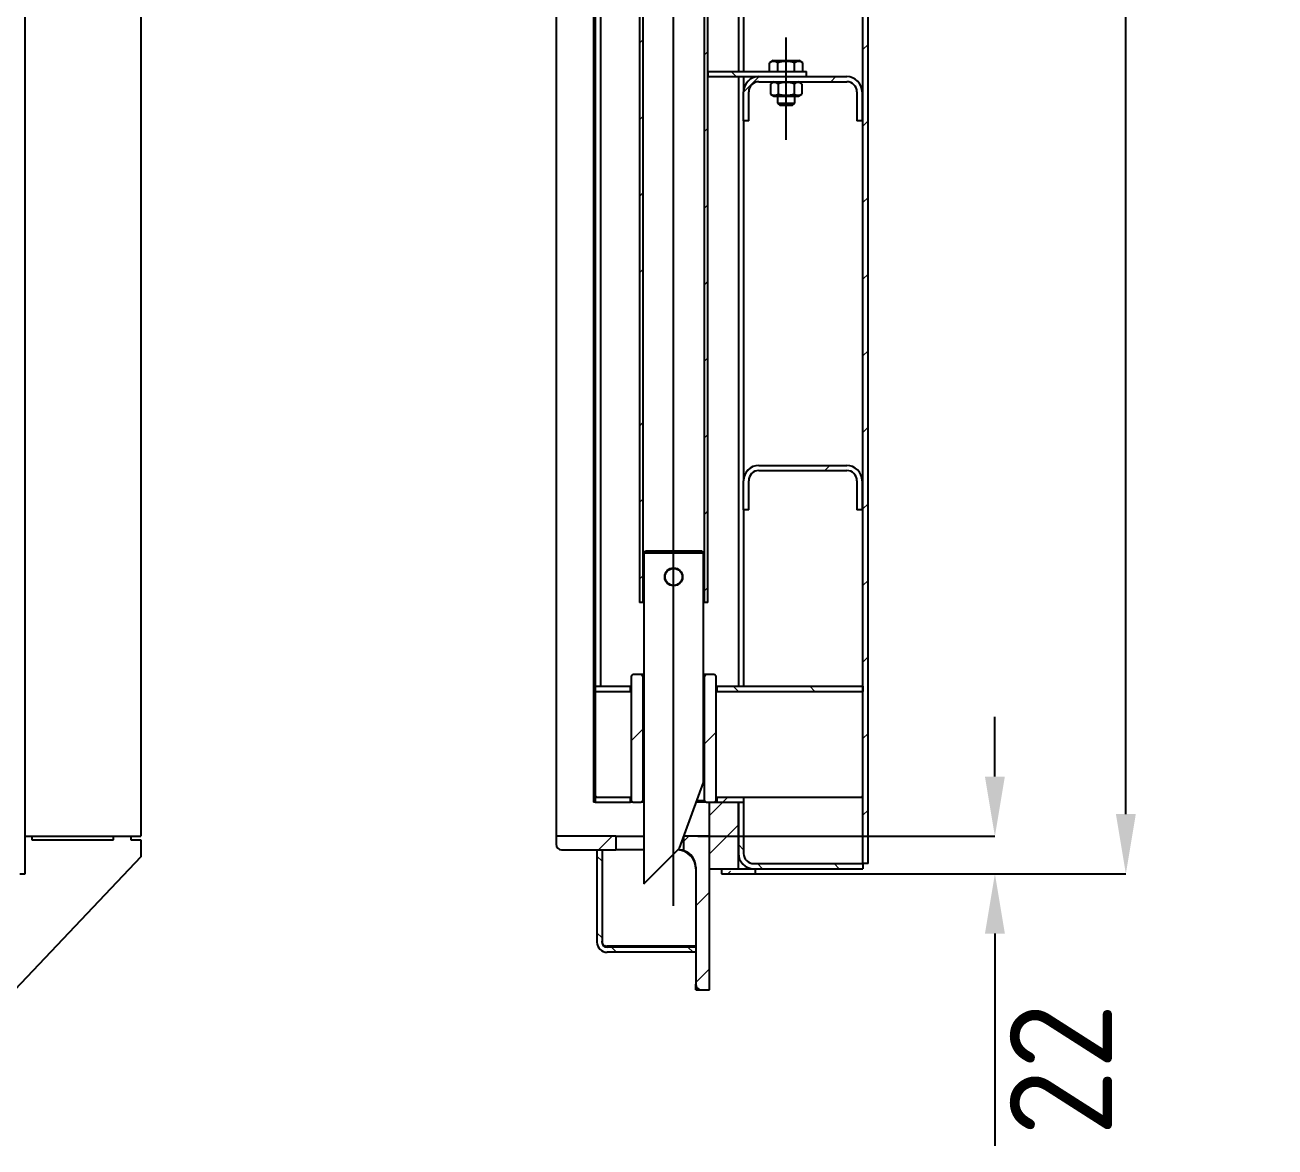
# Model space of a CAD drawing. Header units: millimetres. Extents: x 0 to 594, y 0 to 420.
# Drawn here: x 277.1 to 350.5, y 155 to 220.8 of the extents above; entities that cross this region are included whole.
import ezdxf

# ---------------------------------------------------------------- set-up
doc = ezdxf.new("R2010")
doc.units = ezdxf.units.MM
doc.header["$PDSIZE"] = -1
doc.layers.add('FORMAT', color=7, linetype='Continuous')
doc.styles.add('GOST-2.304_Type-B', font='')
doc.styles.add('SLDTEXTSTYLE1', font='TXT', dxfattribs={"width": 0.7})
doc.styles.get('GOST-2.304_Type-B').set_extended_font_data('GOST Common')
doc.dimstyles.new('SLDDIMSTYLE0', dxfattribs={"dimtxt": 3.5, "dimasz": 3.5, "dimexe": 0, "dimexo": 0.0625, "dimgap": 0.875, "dimtad": 2, "dimdec": 1, "dimlfac": 10, "dimrnd": 1e-09, "dimzin": 12, "dimdsep": 46, "dimtxsty": 'SLDTEXTSTYLE1', "dimsah": 1, "dimcen": 0.09, "dimadec": 0, "dimazin": 3, "dimtfac": 1, "dimtdec": 1, "dimtofl": 0, "dimtmove": 0, "dimatfit": 3, "dimfxl": 1, "dimfrac": 2, "dimtolj": 1, "dimtzin": 12, "dimarcsym": 0})

# ---------------------------------------------------------------- blocks, each defined once
blk = doc.blocks.new('SW_HATCH_0')
at = {"color": 0, "linetype": 'Continuous', "lineweight": 18}
for p, q in [((-3.9, 54.472), (-4.1, 54.272)), ((-6.7, 53.917), (-6.8, 53.817)), ((-0.1, 53.782), (-0.3, 53.582)), ((9.3, 54.201), (9, 53.901)), ((1.268, 52.613), (1.568, 52.313)), ((2.922, 52.313), (2, 51.391)), ((7.412, 52.313), (7.112, 52.013)), ((-6.7, 51.672), (-6.8, 51.572)), ((-3.9, 49.982), (-4.1, 49.782)), ((-6.7, 49.427), (-6.8, 49.327)), ((-0.1, 49.291), (-0.3, 49.091)), ((9.3, 49.711), (9, 49.411)), ((-6.7, 47.182), (-6.8, 47.082)), ((-3.9, 45.491), (-4.1, 45.291)), ((-6.7, 44.936), (-6.8, 44.836)), ((-0.1, 44.801), (-0.3, 44.601)), ((9.3, 45.221), (9, 44.921)), ((-6.7, 42.691), (-6.8, 42.591)), ((-6.7, 40.446), (-6.8, 40.346)), ((-3.9, 41.001), (-4.1, 40.801)), ((9.3, 40.731), (9, 40.431)), ((-0.1, 40.311), (-0.3, 40.111)), ((-6.7, 35.956), (-6.8, 35.856)), ((9.3, 36.241), (9, 35.941)), ((-0.1, 35.821), (-0.3, 35.621)), ((-6.7, 33.711), (-6.8, 33.611)), ((-3.9, 32.021), (-4.1, 31.821)), ((9.3, 31.751), (9, 31.451)), ((-6.7, 31.466), (-6.8, 31.366)), ((-0.1, 31.331), (-0.3, 31.131)), ((2.454, 29.395), (2.118, 29.059)), ((7.062, 29.513), (6.762, 29.213)), ((-6.7, 29.221), (-6.8, 29.121)), ((-3.9, 27.531), (-4.1, 27.331)), ((9.3, 27.261), (9, 26.961)), ((-6.7, 26.976), (-6.8, 26.876)), ((-0.1, 26.841), (-0.3, 26.641)), ((-6.7, 24.731), (-6.8, 24.631)), ((-3.9, 23.041), (-4.1, 22.841)), ((9.3, 22.77), (9, 22.47)), ((-6.7, 22.486), (-6.8, 22.386)), ((-0.1, 22.351), (-0.3, 22.151)), ((-6.7, 20.241), (-6.8, 20.141)), ((-6.7, 17.996), (-6.8, 17.896)), ((9.3, 18.28), (9, 17.98)), ((1.397, 16.563), (1.697, 16.263)), ((5.888, 16.563), (6.188, 16.263)), ((-6.7, 15.751), (-6.8, 15.651)), ((-3.91, 14.051), (-4.6, 13.361)), ((-6.7, 13.506), (-6.8, 13.406)), ((0.4, 13.87), (-0.29, 13.18)), ((9.3, 13.79), (9, 13.49)), ((-6.7, 11.261), (-6.8, 11.161)), ((0.783, 9.763), (0, 8.98)), ((1.083, 10.063), (0.783, 9.763)), ((9.3, 9.3), (9, 9)), ((1.7, 8.435), (0, 6.735)), ((-5.707, 7.763), (-6.507, 6.963)), ((-1.217, 7.763), (-1.5, 7.48)), ((-6.6, 6.6), (-6.3, 6.3)), ((1.7, 7.28), (2, 6.98)), ((2.817, 6.163), (3.117, 5.863)), ((7.307, 6.163), (7.607, 5.863)), ((1.227, 5.717), (1.073, 5.563)), ((0, 4.49), (-0.8, 3.69)), ((-6.6, 2.11), (-6.3, 1.81)), ((-5.753, 1.263), (-5.453, 0.963)), ((-1.263, 1.263), (-0.963, 0.963)), ((0, 0), (-0.8, -0.8))]:
    blk.add_line(p, q, dxfattribs=at)
blk = doc.blocks.new('*D60')
at = {"layer": 'Defpoints', "color": 0, "transparency": 16777216}
for p in [(326.299, 375.128), (341.724, 375.128), (318.999, 171.028)]:
    blk.add_point(p, dxfattribs=at)
at = {"layer": 'FORMAT', "color": 0, "lineweight": -2, "transparency": 16777216}
for p, q in [((326.361, 375.128), (341.724, 375.128)), ((341.724, 174.528), (341.724, 371.628)), ((319.061, 171.028), (341.724, 171.028))]:
    blk.add_line(p, q, dxfattribs=at)
at = {"layer": 'FORMAT', "color": 0, "transparency": 16777216}
for points in [[(341.141, 371.628), (342.307, 371.628), (341.724, 375.128)], [(341.141, 174.528), (342.307, 174.528), (341.724, 171.028)]]:
    blk.add_solid(points, dxfattribs=at)
at = {"layer": 'FORMAT', "color": 0, "transparency": 16777216, "insert": (342.599, 273.228), "char_height": 6, "attachment_point": 2, "rotation": 90, "style": 'GOST-2.304_Type-B'}
blk.add_mtext('\\A1;2041*', dxfattribs=at)
blk = doc.blocks.new('*D61')
at = {"layer": 'Defpoints', "color": 0, "transparency": 16777216}
for p in [(316.549, 173.228), (318.999, 171.028), (334.043, 171.028)]:
    blk.add_point(p, dxfattribs=at)
at = {"layer": 'FORMAT', "color": 0, "lineweight": -2, "transparency": 16777216}
for p, q in [((334.043, 176.728), (334.043, 180.228)), ((316.611, 173.228), (334.043, 173.228)), ((319.061, 171.028), (334.043, 171.028)), ((334.043, 167.528), (334.043, 155.078))]:
    blk.add_line(p, q, dxfattribs=at)
at = {"layer": 'FORMAT', "color": 0, "transparency": 16777216}
for points in [[(333.459, 176.728), (334.626, 176.728), (334.043, 173.228)], [(333.459, 167.528), (334.626, 167.528), (334.043, 171.028)]]:
    blk.add_solid(points, dxfattribs=at)
at = {"layer": 'FORMAT', "color": 0, "transparency": 16777216, "insert": (337.918, 159.553), "char_height": 6, "attachment_point": 5, "rotation": 90, "style": 'GOST-2.304_Type-B'}
blk.add_mtext('\\A1;22', dxfattribs=at)

msp = doc.modelspace()

# ---------------------------------------------------------------- linework, layer by layer
at = {"layer": 'FORMAT'}
for p, q in [((315.199, 169.154), (315.199, 376.847)), ((277.149, 171.028), (277.149, 375.428)), ((283.949, 373.228), (283.949, 173.228)), ((308.299, 272.178), (308.299, 173.228)), ((310.499, 271.553), (310.499, 175.228)), ((310.599, 271.553), (310.599, 175.228)), ((326.299, 171.628), (326.299, 271.568)), ((326.599, 171.628), (326.599, 271.568)), ((310.899, 268.978), (310.899, 182.028)), ((313.199, 256.941), (313.199, 186.941)), ((313.399, 256.941), (313.399, 186.941)), ((316.999, 186.941), (316.999, 256.941)), ((317.199, 186.941), (317.199, 256.941)), ((318.999, 240.578), (318.999, 218.078)), ((319.299, 237.978), (319.299, 218.078)), ((321.799, 214.078), (321.799, 220.078)), ((321.034, 218.718), (320.817, 218.593)), ((320.817, 218.078), (320.817, 218.593)), ((321.034, 218.718), (321.799, 218.718)), ((321.308, 218.078), (321.308, 218.593)), ((321.799, 218.718), (322.564, 218.718)), ((322.289, 218.078), (322.289, 218.593)), ((322.78, 218.593), (322.564, 218.718)), ((322.78, 218.078), (322.78, 218.593)), ((317.199, 218.078), (317.199, 217.778)), ((317.199, 218.078), (322.999, 218.078)), ((317.199, 217.778), (322.999, 217.778)), ((318.999, 217.778), (318.999, 182.028)), ((319.299, 217.778), (319.299, 216.878)), ((320.199, 217.778), (325.349, 217.778)), ((322.999, 217.778), (322.999, 218.078)), ((320.199, 217.478), (325.349, 217.478)), ((321.079, 217.478), (320.875, 217.361)), ((320.875, 217.361), (320.875, 216.756)), ((321.079, 217.478), (322.159, 217.478)), ((321.337, 217.361), (321.337, 216.756)), ((322.159, 217.478), (322.519, 217.478)), ((322.261, 217.361), (322.261, 216.756)), ((322.722, 217.361), (322.519, 217.478)), ((322.722, 217.361), (322.722, 216.756)), ((319.299, 215.178), (319.299, 216.878)), ((319.599, 215.178), (319.599, 216.878)), ((320.875, 216.756), (321.079, 216.638)), ((321.079, 216.638), (322.159, 216.638)), ((321.299, 216.638), (321.299, 216.228)), ((322.159, 216.638), (322.519, 216.638)), ((322.299, 216.228), (322.299, 216.638)), ((322.519, 216.638), (322.722, 216.756)), ((325.949, 216.878), (325.949, 215.178)), ((326.249, 216.878), (326.249, 215.178)), ((321.299, 216.228), (321.449, 216.078)), ((321.299, 216.228), (321.799, 216.228)), ((321.799, 216.078), (321.449, 216.078)), ((321.799, 216.228), (322.299, 216.228)), ((322.149, 216.078), (321.799, 216.078)), ((322.149, 216.078), (322.299, 216.228)), ((319.599, 215.178), (319.299, 215.178)), ((319.299, 215.178), (319.299, 194.078)), ((326.249, 215.178), (325.949, 215.178)), ((320.199, 194.978), (325.349, 194.978)), ((320.199, 194.678), (325.349, 194.678)), ((319.299, 192.378), (319.299, 194.078)), ((319.599, 192.378), (319.599, 194.078)), ((325.949, 194.078), (325.949, 192.378)), ((326.249, 194.078), (326.249, 192.378)), ((319.599, 192.378), (319.299, 192.378)), ((319.299, 192.378), (319.299, 182.028)), ((326.249, 192.378), (325.949, 192.378)), ((313.549, 189.941), (313.449, 189.841)), ((316.849, 189.941), (313.549, 189.941)), ((316.949, 189.841), (316.849, 189.941)), ((313.449, 189.841), (313.449, 170.441)), ((315.199, 189.841), (313.449, 189.841)), ((316.949, 189.841), (315.199, 189.841)), ((316.949, 176.388), (316.949, 189.841)), ((313.399, 186.941), (313.199, 186.941)), ((313.449, 186.941), (313.399, 186.941)), ((316.999, 186.941), (316.949, 186.941)), ((317.199, 186.941), (316.999, 186.941)), ((312.699, 182.628), (312.799, 182.728)), ((312.699, 182.628), (312.699, 175.328)), ((312.799, 182.728), (313.289, 182.728)), ((313.289, 182.728), (313.389, 182.628)), ((313.289, 182.728), (313.449, 182.728)), ((313.389, 182.628), (313.389, 175.328)), ((313.449, 182.628), (313.389, 182.628)), ((316.949, 182.728), (317.109, 182.728)), ((317.009, 182.628), (316.949, 182.628)), ((317.009, 182.628), (317.109, 182.728)), ((317.009, 175.328), (317.009, 182.628)), ((317.109, 182.728), (317.599, 182.728)), ((317.599, 182.728), (317.699, 182.628)), ((317.699, 175.328), (317.699, 182.628)), ((310.599, 182.028), (312.674, 182.028)), ((310.599, 181.728), (310.599, 182.028)), ((312.674, 181.728), (312.674, 182.028)), ((312.699, 182.028), (312.674, 182.028)), ((317.724, 182.028), (317.699, 182.028)), ((317.724, 182.028), (317.724, 181.728)), ((317.724, 182.028), (326.299, 182.028)), ((326.299, 182.028), (326.299, 181.728)), ((310.599, 181.728), (312.674, 181.728)), ((312.674, 181.728), (312.699, 181.728)), ((317.699, 181.728), (317.724, 181.728)), ((317.724, 181.728), (326.299, 181.728)), ((315.549, 172.541), (316.949, 176.388)), ((310.599, 175.228), (310.599, 175.528)), ((310.599, 175.528), (312.674, 175.528)), ((312.674, 175.228), (312.674, 175.528)), ((312.699, 175.528), (312.674, 175.528)), ((312.799, 175.228), (312.699, 175.328)), ((313.389, 175.328), (313.289, 175.228)), ((313.389, 175.328), (313.449, 175.328)), ((316.563, 175.328), (317.009, 175.328)), ((317.109, 175.228), (317.009, 175.328)), ((317.699, 175.328), (317.599, 175.228)), ((317.724, 175.528), (317.699, 175.528)), ((317.724, 175.528), (317.724, 175.228)), ((317.724, 175.528), (319.299, 175.528)), ((319.299, 175.528), (326.199, 175.528)), ((319.299, 175.528), (319.299, 175.228)), ((310.599, 175.228), (310.499, 175.228)), ((310.599, 175.228), (312.674, 175.228)), ((312.799, 175.228), (312.674, 175.228)), ((312.799, 175.228), (313.289, 175.228)), ((313.449, 175.228), (313.289, 175.228)), ((317.109, 175.228), (316.527, 175.228)), ((317.109, 175.228), (317.599, 175.228)), ((317.299, 175.228), (318.999, 175.228)), ((317.299, 171.328), (317.299, 175.228)), ((317.724, 175.228), (319.299, 175.228)), ((318.999, 171.328), (318.999, 175.228)), ((318.999, 175.203), (318.999, 172.228)), ((319.299, 175.203), (318.999, 175.203)), ((319.299, 175.228), (319.299, 175.203)), ((319.299, 175.203), (319.299, 172.228)), ((277.149, 173.228), (277.549, 173.228)), ((277.149, 173.228), (283.949, 173.228)), ((277.549, 173.228), (277.549, 173.028)), ((282.349, 173.028), (282.349, 173.228)), ((282.349, 173.228), (283.349, 173.228)), ((283.349, 173.228), (283.349, 173.028)), ((308.299, 173.228), (308.299, 172.758)), ((311.799, 173.228), (308.299, 173.228)), ((311.799, 173.228), (311.799, 172.428)), ((311.799, 173.228), (313.449, 173.228)), ((315.799, 172.382), (315.799, 173.228)), ((317.299, 173.228), (315.799, 173.228)), ((317.299, 164.228), (317.299, 173.228)), ((277.549, 173.028), (282.349, 173.028)), ((283.349, 173.028), (283.949, 173.028)), ((283.949, 173.028), (283.949, 172.028)), ((308.629, 172.428), (311.799, 172.428)), ((310.699, 172.428), (310.699, 167.028)), ((310.699, 172.428), (310.999, 172.428)), ((310.999, 172.428), (310.999, 167.028)), ((313.449, 172.428), (311.799, 172.428)), ((313.449, 170.441), (315.549, 172.541)), ((315.499, 172.428), (315.436, 172.428)), ((283.949, 172.028), (276.549, 164.228)), ((319.899, 171.628), (326.299, 171.628)), ((326.299, 171.628), (326.299, 171.328)), ((326.599, 171.628), (326.299, 171.628)), ((276.849, 171.028), (277.149, 171.028)), ((316.499, 171.428), (316.499, 164.558)), ((317.299, 171.328), (318.999, 171.328)), ((317.999, 171.328), (317.999, 171.028)), ((317.999, 171.328), (319.999, 171.328)), ((317.999, 171.028), (319.999, 171.028)), ((319.899, 171.328), (326.299, 171.328)), ((319.999, 171.028), (319.999, 171.328)), ((311.202, 166.797), (311.119, 166.795)), ((311.299, 166.799), (316.499, 166.799)), ((316.499, 166.728), (311.299, 166.728)), ((316.499, 166.728), (316.499, 166.428)), ((316.499, 166.428), (311.299, 166.428)), ((316.499, 164.228), (316.499, 164.558)), ((316.499, 164.228), (316.829, 164.228)), ((316.829, 164.228), (317.299, 164.228))]:
    msp.add_line(p, q, dxfattribs=at)
for radius in [0.525, 0.5]:
    msp.add_circle((315.199, 188.441), radius, dxfattribs=at)
for centre, radius, start, end in [((321.063, 218.223), 0.445, 56.49907, 123.50093), ((321.799, 217.008), 1.659, 72.79837, 107.20163), ((322.535, 218.223), 0.445, 56.49907, 123.50093), ((320.199, 216.878), 0.9, 90, 180), ((325.349, 216.878), 0.9, 0, 90), ((320.199, 216.878), 0.6, 90, 180), ((321.106, 217.008), 0.421, 56.74416, 123.25584), ((321.799, 215.877), 1.553, 72.703, 107.297), ((322.492, 217.012), 0.418, 56.49907, 123.50093), ((325.349, 216.878), 0.6, 0, 90), ((321.106, 217.108), 0.421, 236.73422, 303.26578), ((321.799, 218.239), 1.553, 252.703, 287.297), ((322.492, 217.105), 0.418, 236.49907, 303.50093), ((320.199, 194.078), 0.9, 90, 180), ((320.199, 194.078), 0.6, 90, 180), ((325.349, 194.078), 0.9, 0, 90), ((325.349, 194.078), 0.6, 0, 90), ((310.699, 175.628), 0.1, 180, 270), ((326.199, 175.628), 0.1, 270, 0), ((308.629, 172.758), 0.33, 180, 270), ((315.399, 171.328), 1.1, 0, 88.1104), ((315.499, 171.428), 1, 84.26083, 90), ((315.499, 171.428), 1, 72.5424, 84.26083), ((315.499, 171.428), 1, 0, 72.5424), ((319.899, 172.228), 0.9, 180, 270), ((319.899, 172.228), 0.6, 180, 270), ((311.299, 167.028), 0.6, 180, 270), ((310.702, 167.028), 0.301, 353.34752, 9.56939), ((311.299, 167.028), 0.3, 180, 270), ((311.234, 167.024), 0.235, 187.57431, 286.13119), ((316.829, 164.558), 0.33, 180, 270)]:
    msp.add_arc(centre, radius, start, end, dxfattribs=at)

# ---------------------------------------------------------------- block references
msp.add_blockref('SW_HATCH_0', (317.299, 165.465), dxfattribs=at)

# ---------------------------------------------------------------- dimensions: what is measured, and where the dimension line sits
dim = msp.add_linear_dim(base=(341.724, 375.128), p1=(318.999, 171.028), p2=(326.299, 375.128), angle=90, text='<>*', dimstyle='SLDDIMSTYLE0', override={"dimtxt": 6, "dimtxsty": 'GOST-2.304_Type-B'}, dxfattribs=at)
dim.commit()
dim.dimension.update_dxf_attribs({"geometry": '*D60', "text_midpoint": (341.724, 273.228), "dimtype": 160})
dim = msp.add_linear_dim(base=(334.043, 171.028), p1=(316.549, 173.228), p2=(318.999, 171.028), angle=90, dimstyle='SLDDIMSTYLE0', override={"dimtxt": 6, "dimtxsty": 'GOST-2.304_Type-B'}, dxfattribs=at)
dim.commit()
dim.dimension.update_dxf_attribs({"geometry": '*D61', "text_midpoint": (337.918, 159.553)})

doc.saveas('drawing.dxf')
